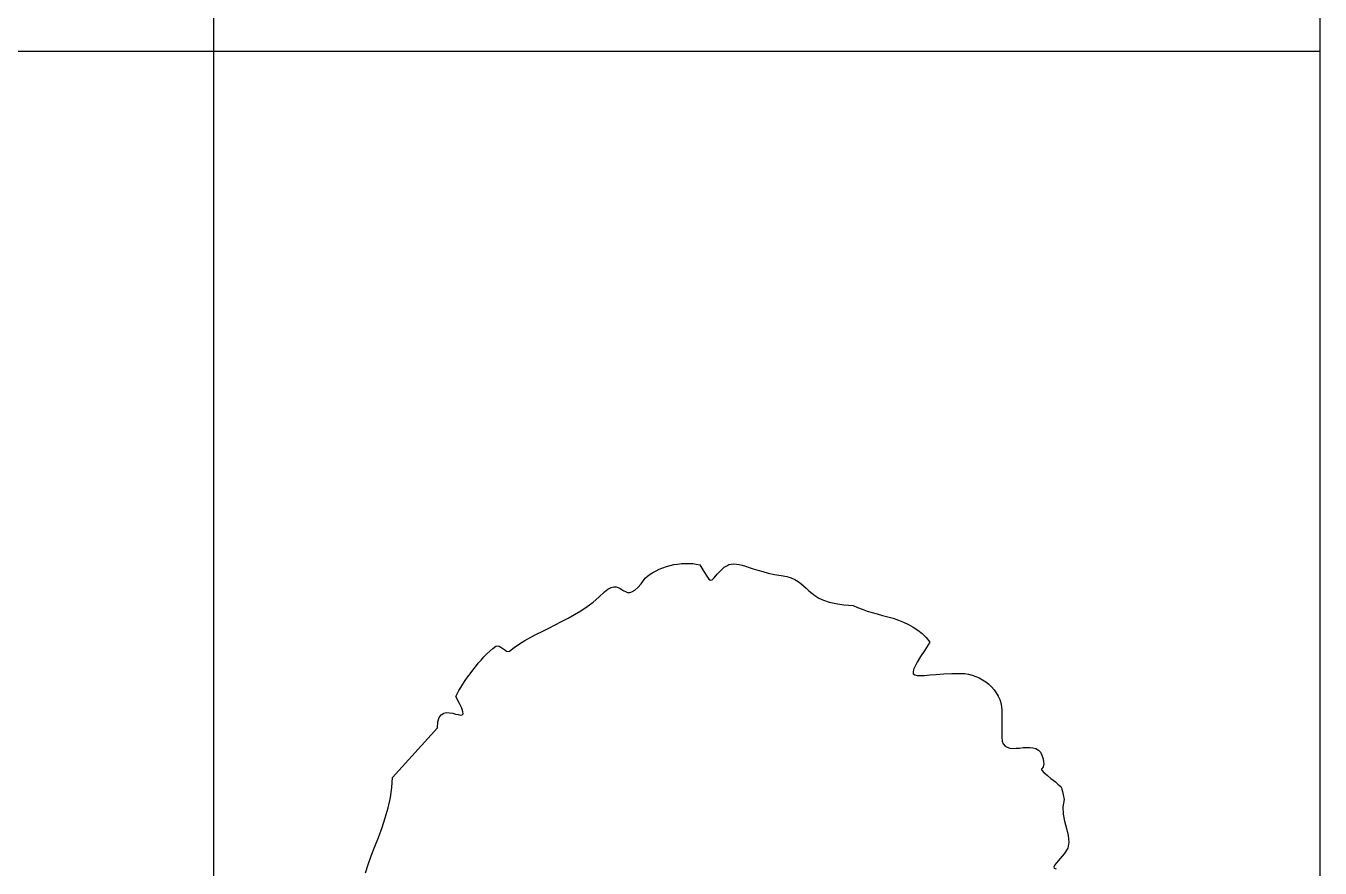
# Model space of a CAD drawing. Header units: millimetres. Extents: x 0 to 25200, y 0 to 17820.
# Drawn here: x 10519 to 12000, y 7999 to 8963 of the extents above; entities that cross this region are included whole.
import ezdxf

# ---------------------------------------------------------------- set-up
doc = ezdxf.new("R2010")
doc.units = ezdxf.units.MM
doc.header["$LTSCALE"] = 100
doc.header["$MEASUREMENT"] = 0
doc.layers.add('CO-TREE', color=251, linetype='Continuous')
doc.layers.add('TB-FORM', color=7, linetype='Continuous')

# ---------------------------------------------------------------- blocks, each defined once
blk = doc.blocks.new('T-118')
at = {"layer": 'CO-TREE'}
for p, q in [((-77.1, 992.2), (-73.4, 994)), ((-73.4, 994), (-69.3, 995.6)), ((-69.3, 995.6), (-65.2, 996.8)), ((-65.2, 996.8), (-61, 998)), ((-61, 998), (-56.7, 999.1)), ((-56.7, 999.1), (-52.4, 999.8)), ((-52.4, 999.8), (-48, 1000.3)), ((-48, 1000.3), (-43.7, 1000.5)), ((-43.7, 1000.5), (-39.3, 1000.5)), ((-39.3, 1000.5), (-35.2, 1000.3)), ((-35.2, 1000.3), (-31.1, 999.8)), ((-31.1, 999.8), (-27.2, 998.9)), ((-27.2, 998.9), (-22.4, 991.3)), ((-7, 988.1), (-1.7, 993.6)), ((-1.7, 993.6), (1, 996.1)), ((1, 996.1), (3.7, 997.9)), ((3.7, 997.9), (6.3, 999.1)), ((6.3, 999.1), (9, 999.8)), ((9, 999.8), (11.8, 1000)), ((11.8, 1000), (14.9, 999.8)), ((14.9, 999.8), (17.9, 999.3)), ((17.9, 999.3), (21.4, 998.4)), ((21.4, 998.4), (25.2, 997.3)), ((25.2, 997.3), (29.4, 995.9)), ((29.4, 995.9), (34, 994.5)), ((34, 994.5), (39.2, 992.9)), ((39.2, 992.9), (44.9, 991.1)), ((-94.2, 977.3), (-89.6, 983.5)), ((-89.6, 983.5), (-86.9, 985.8)), ((-86.9, 985.8), (-83.9, 988.1)), ((-83.9, 988.1), (-80.7, 990.2)), ((-80.7, 990.2), (-77.1, 992.2)), ((-22.4, 991.3), (-19.1, 985.8)), ((-19.1, 985.8), (-16.7, 982.4)), ((-16.7, 982.4), (-15, 981.2)), ((-15, 981.2), (-13, 981.7)), ((-13, 981.7), (-10.5, 984)), ((-10.5, 984), (-7, 988.1)), ((44.9, 991.1), (51.3, 989.5)), ((51.3, 989.5), (58.4, 987.9)), ((58.4, 987.9), (66.2, 986.5)), ((66.2, 986.5), (72.4, 985.4)), ((72.4, 985.4), (77.4, 984)), ((77.4, 984), (81.8, 982.2)), ((81.8, 982.2), (85.4, 979.9)), ((85.4, 979.9), (88.7, 977.6)), ((-142.5, 961.8), (-136.1, 967.9)), ((-136.1, 967.9), (-132.2, 971)), ((-132.2, 971), (-128.6, 973)), ((-128.6, 973), (-125.6, 973.7)), ((-125.6, 973.7), (-122.9, 973.7)), ((-122.9, 973.7), (-120.6, 973)), ((-120.6, 973), (-118.3, 971.9)), ((-118.3, 971.9), (-116.2, 970.7)), ((-116.2, 970.7), (-114.1, 969.3)), ((-114.1, 969.3), (-112.1, 968.2)), ((-112.1, 968.2), (-109.8, 967.3)), ((-109.8, 967.3), (-107.3, 967.3)), ((-107.3, 967.3), (-104.7, 968)), ((-104.7, 968), (-101.6, 969.8)), ((-101.6, 969.8), (-98.1, 972.8)), ((-98.1, 972.8), (-94.2, 977.3)), ((88.7, 977.6), (91.8, 975)), ((91.8, 975), (94.6, 972.1)), ((94.6, 972.1), (97.6, 969.3)), ((97.6, 969.3), (101, 966.4)), ((101, 966.4), (104.7, 963.6)), ((104.7, 963.6), (109.3, 960.9)), ((-163.3, 946.4), (-156.1, 951.2)), ((-156.1, 951.2), (-149.2, 956.1)), ((-149.2, 956.1), (-142.5, 961.8)), ((109.3, 960.9), (114.7, 958.6)), ((114.7, 958.6), (121.1, 956.3)), ((121.1, 956.3), (128.7, 954.5)), ((128.7, 954.5), (137.7, 953.1)), ((137.7, 953.1), (148.4, 952.2)), ((148.4, 952.2), (153.4, 949.9)), ((153.4, 949.9), (158.7, 948)), ((-192.5, 930.2), (-185.3, 933.9)), ((-185.3, 933.9), (-177.8, 937.8)), ((-177.8, 937.8), (-170.5, 941.9)), ((-170.5, 941.9), (-163.3, 946.4)), ((158.7, 948), (164.4, 946)), ((164.4, 946), (170.1, 944.4)), ((170.1, 944.4), (176.1, 942.8)), ((176.1, 942.8), (182.1, 941)), ((182.1, 941), (188.2, 939.4)), ((188.2, 939.4), (194.2, 937.7)), ((194.2, 937.7), (200.3, 935.5)), ((200.3, 935.5), (206.1, 933.2)), ((206.1, 933.2), (211.8, 930.7)), ((-220.6, 916), (-213.9, 919.5)), ((-213.9, 919.5), (-206.9, 922.9)), ((-206.9, 922.9), (-199.8, 926.5)), ((-199.8, 926.5), (-192.5, 930.2)), ((211.8, 930.7), (217.3, 927.7)), ((217.3, 927.7), (222.6, 924.2)), ((222.6, 924.2), (227.6, 920.3)), ((227.6, 920.3), (232.2, 915.6)), ((-263.9, 903), (-260.6, 905.7)), ((-260.6, 905.7), (-258.8, 906.2)), ((-258.8, 906.2), (-256.8, 905.7)), ((-256.8, 905.7), (-254.7, 904.6)), ((-254.7, 904.6), (-252.4, 903)), ((-244.9, 900.2), (-239.4, 904.4)), ((-239.4, 904.4), (-233.6, 908.4)), ((-233.6, 908.4), (-227.2, 912.3)), ((-227.2, 912.3), (-220.6, 916)), ((236.3, 910.3), (230.4, 901.3)), ((232.2, 915.6), (236.3, 910.3)), ((-280.6, 886.2), (-277.3, 889.9)), ((-277.3, 889.9), (-274.1, 893.6)), ((-274.1, 893.6), (-270.7, 897)), ((-270.7, 897), (-267.3, 900.2)), ((-267.3, 900.2), (-263.9, 903)), ((-252.4, 903), (-250.3, 901.4)), ((-250.3, 901.4), (-248.3, 900.2)), ((-248.3, 900.2), (-246.5, 899.7)), ((-246.5, 899.7), (-244.9, 900.2)), ((225.7, 893.8), (221.9, 887.6)), ((230.4, 901.3), (225.7, 893.8)), ((-292.9, 870.2), (-290, 874.3)), ((-290, 874.3), (-287, 878.3)), ((-287, 878.3), (-283.8, 882.3)), ((-283.8, 882.3), (-280.6, 886.2)), ((217.5, 878.9), (217, 876)), ((217, 876), (217.3, 874.1)), ((217.3, 874.1), (218.9, 872.8)), ((219.3, 882.8), (217.5, 878.9)), ((221.9, 887.6), (219.3, 882.8)), ((243.4, 873.4), (251.8, 874.1)), ((251.8, 874.1), (261.3, 874.4)), ((261.3, 874.4), (272.2, 874.6)), ((272.2, 874.6), (276.3, 874.4)), ((276.3, 874.4), (280.5, 873.7)), ((-300.7, 858.5), (-298.2, 862.4)), ((-298.2, 862.4), (-295.7, 866.3)), ((-295.7, 866.3), (-292.9, 870.2)), ((218.9, 872.8), (221.6, 872.3)), ((221.6, 872.3), (225.3, 872.1)), ((225.3, 872.1), (230.3, 872.3)), ((230.3, 872.3), (236.3, 872.8)), ((236.3, 872.8), (243.4, 873.4)), ((280.5, 873.7), (284.6, 872.7)), ((284.6, 872.7), (288.7, 871.2)), ((288.7, 871.2), (292.6, 869.5)), ((292.6, 869.5), (296.5, 867.3)), ((296.5, 867.3), (300.2, 864.9)), ((300.2, 864.9), (303.6, 862.2)), ((303.6, 862.2), (306.8, 859.2)), ((306.8, 859.2), (309.8, 855.8)), ((-306.4, 848.2), (-304.8, 851.4)), ((-302.1, 840.3), (-306.4, 848.2)), ((-304.8, 851.4), (-302.8, 854.9)), ((-302.8, 854.9), (-300.7, 858.5)), ((309.8, 855.8), (312.3, 852.4)), ((312.3, 852.4), (314.4, 848.7)), ((314.4, 848.7), (316.2, 844.8)), ((316.2, 844.8), (317.6, 840.9)), ((-320.2, 829), (-317, 829.7)), ((-317, 829.7), (-313.5, 829.5)), ((-299.5, 834.7), (-302.1, 840.3)), ((-298.2, 830.6), (-299.5, 834.7)), ((-298, 828.3), (-298.2, 830.6)), ((317.6, 840.9), (318.4, 836.8)), ((318.4, 836.8), (318.7, 832.5)), ((318.7, 832.5), (318.7, 801.5)), ((-327.3, 812.3), (-326.8, 819.2)), ((-326.8, 819.2), (-325.4, 824)), ((-325.4, 824), (-323.1, 827.2)), ((-323.1, 827.2), (-320.2, 829)), ((-313.5, 829.5), (-309.9, 829)), ((-309.9, 829), (-306.6, 828.1)), ((-306.6, 828.1), (-303.5, 827.4)), ((-303.5, 827.4), (-301.1, 826.8)), ((-301.1, 826.8), (-299.1, 827)), ((-299.1, 827), (-298, 828.3)), ((-378.7, 755.6), (-327.3, 812.3)), ((318.7, 801.5), (319.1, 797)), ((319.1, 797), (320.3, 793.8)), ((320.3, 793.8), (322.3, 791.5)), ((322.3, 791.5), (324.7, 790.1)), ((324.7, 790.1), (327.8, 789.2)), ((327.8, 789.2), (331.3, 788.8)), ((331.3, 788.8), (334.9, 789)), ((334.9, 789), (338.8, 789.2)), ((338.8, 789.2), (342.9, 789.6)), ((342.9, 789.6), (346.8, 789.7)), ((346.8, 789.7), (350.7, 789.7)), ((350.7, 789.7), (354.2, 789.4)), ((354.2, 789.4), (357.6, 788.5)), ((357.6, 788.5), (360.4, 786.9)), ((360.4, 786.9), (362.8, 784.6)), ((362.8, 784.6), (364.5, 781.2)), ((364.5, 781.2), (365.8, 776.9)), ((365.8, 776.9), (366.5, 773.4)), ((366.5, 773.4), (366.7, 770.9)), ((366.7, 770.9), (366.5, 769)), ((-379.4, 743.9), (-378.7, 755.6)), ((364.2, 765.4), (364, 764.9)), ((364, 764.9), (364.2, 764.2)), ((364.7, 765.9), (364.2, 765.4)), ((364.2, 764.2), (364.7, 763.3)), ((365.2, 766.6), (364.7, 765.9)), ((364.7, 763.3), (365.9, 762)), ((365.9, 767.5), (365.2, 766.6)), ((366.5, 769), (365.9, 767.5)), ((365.9, 762), (368.1, 760.2)), ((368.1, 760.2), (370.9, 757.8)), ((370.9, 757.8), (374.8, 754.4)), ((-381, 732.4), (-379.4, 743.9)), ((374.8, 754.4), (380, 750.3)), ((380, 750.3), (382.8, 748)), ((382.8, 748), (384.8, 746.4)), ((384.8, 746.4), (386.2, 745)), ((386.2, 745), (386.9, 743.7)), ((386.9, 743.7), (387.4, 742)), ((387.4, 742), (388, 739.3)), ((-383.6, 720.7), (-381, 732.4)), ((388, 739.3), (388.9, 735.6)), ((390.1, 730.1), (388.3, 721.9)), ((388.9, 735.6), (390.1, 730.1)), ((-387, 709.3), (-383.6, 720.7)), ((388.3, 721.9), (388.7, 713.5)), ((388.7, 713.5), (390.5, 705.4)), ((-394.8, 686.9), (-390.7, 698.1)), ((-390.7, 698.1), (-387, 709.3)), ((390.5, 705.4), (392.6, 697.2)), ((392.6, 697.2), (394.5, 689.2)), ((-399.1, 676.3), (-394.8, 686.9)), ((395.4, 681.6), (394.2, 674.5)), ((394.5, 689.2), (395.4, 681.6)), ((-403, 665.8), (-399.1, 676.3)), ((390.1, 667.9), (383, 660.1)), ((394.2, 674.5), (390.1, 667.9)), ((-409.7, 646.2), (-406.7, 655.8)), ((-406.7, 655.8), (-403, 665.8)), ((379.3, 655.3), (378, 652.8)), ((378, 652.8), (378.7, 651.7)), ((383, 660.1), (379.3, 655.3)), ((378.7, 651.7), (380.7, 650.9))]:
    blk.add_line(p, q, dxfattribs=at)

msp = doc.modelspace()

# ---------------------------------------------------------------- linework, layer by layer
at = {"layer": 'TB-FORM', "color": 251}
for p, q in [((10733.3, 12102), (10733.3, 4710)), ((12000, 8934), (600, 8934))]:
    msp.add_line(p, q, dxfattribs=at)
msp.add_lwpolyline([(600, 510), (12000, 510), (12000, 17310), (600, 17310)], close=True, dxfattribs=at)

# ---------------------------------------------------------------- block references
at = {"layer": 'CO-TREE'}
msp.add_blockref('T-118', (11317.1, 7347.3), dxfattribs=at)

doc.saveas('drawing.dxf')
